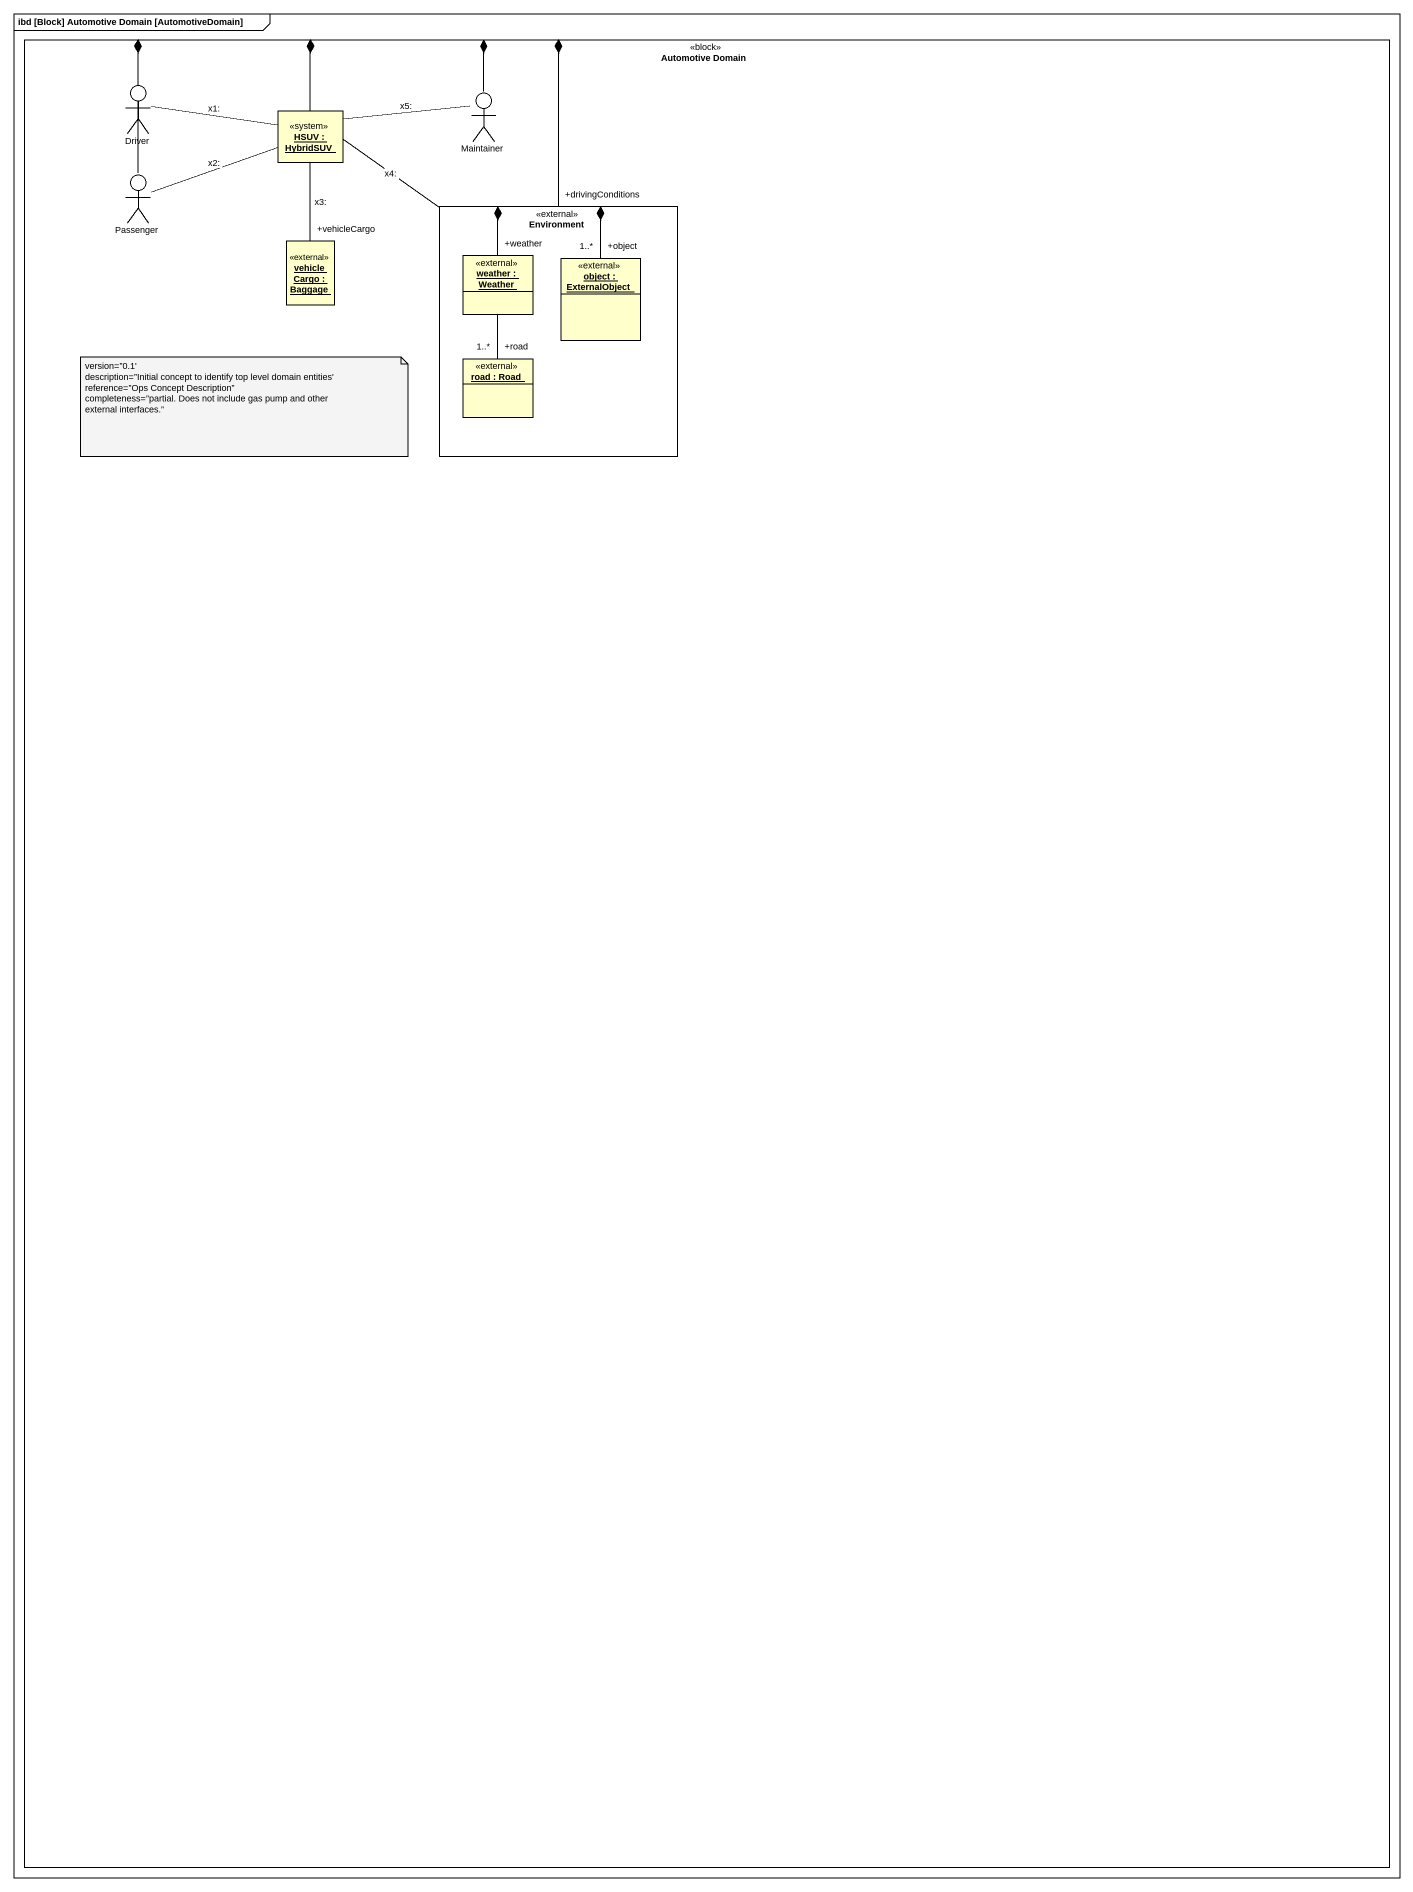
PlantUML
@startuml
mainframe ibd [Block] Automotive Domain [AutomotiveDomain]
allowmixing
hide circle
hide empty members
rectangle "Automotive Domain" as Automotive_Domain <<block>> {
  actor Driver
  object "HSUV : HybridSUV" as HSUV <<system>>
  actor Maintainer
  actor Passenger
  object "vehicleCargo : Baggage" as vehicleCargo <<external>>
  rectangle Environment <<external>> {
    object "weather : Weather" as weather <<external>>
    object "object : ExternalObject" as object_ <<external>>
    object "road : Road" as road <<external>>
  }
}
Driver --* Automotive_Domain
Driver -right- HSUV : x1:
HSUV -- Environment : x4:
Maintainer --* Automotive_Domain
Maintainer -left- HSUV : x5:
Passenger --* Automotive_Domain
Passenger -right- HSUV : x2:
vehicleCargo "+vehicleCargo" --* Automotive_Domain
vehicleCargo -up- HSUV : x3:
Environment "+drivingConditions" --* Automotive_Domain
weather "+weather" --* Environment
object_ "+object\n1..*" --* Environment
road "+road\n1..*" -up-* Environment
note as N1
  version=”0.1'
  description=”Initial concept to identify top level domain entities'
  reference=”Ops Concept Description”
  completeness=”partial. Does not include gas pump and other
  external interfaces.”
end note
@enduml
